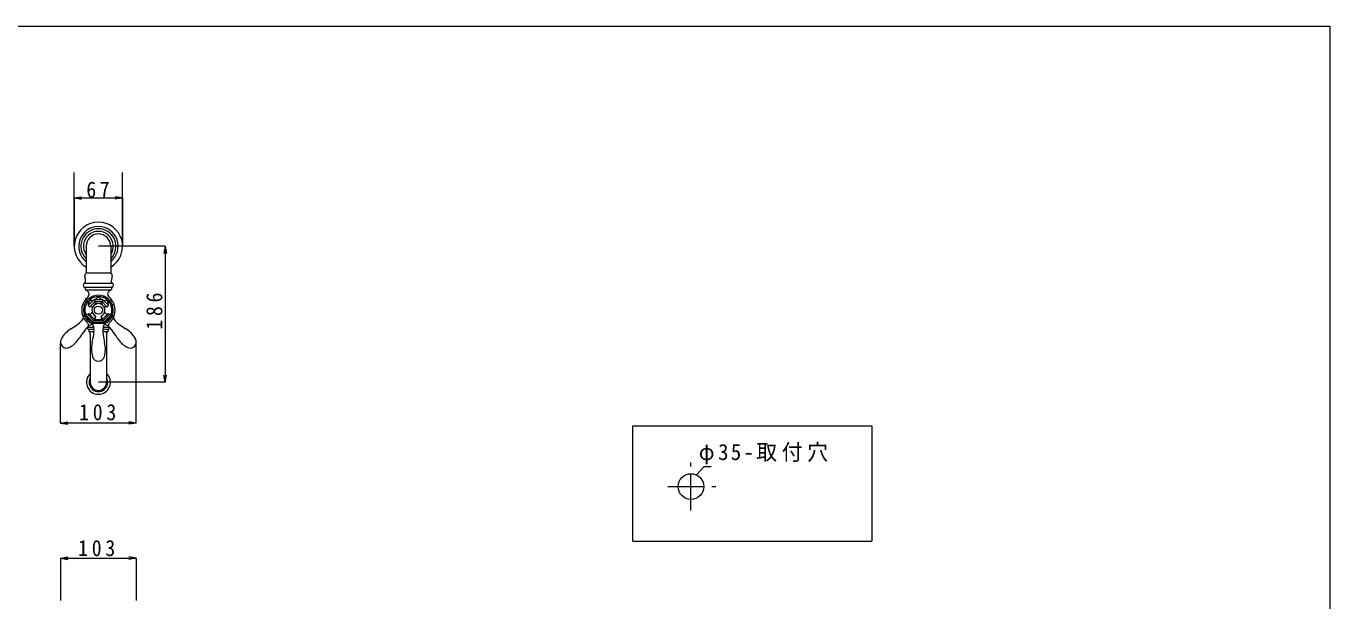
# Model space of a CAD drawing. Units: millimetres, scale not verified. Extents: x -1392 to 1350, y -947 to 991.
# Drawn here: x -429 to 1350, y 207 to 991 of the extents above; entities that cross this region are included whole.
import ezdxf

# ---------------------------------------------------------------- set-up
doc = ezdxf.new("R2010")
doc.units = ezdxf.units.MM
doc.header["$LTSCALE"] = 10
doc.linetypes.add('CHAIN1', pattern=[8, 5, -1, 1, -1])
for name, color, linetype, lineweight in [('0-0_0', 7, 'Continuous', 5), ('0-1_DEFPOINTS', 7, 'Continuous', 5), ('0-2_躯体', 7, 'Continuous', 5), ('F-0_ﾚｲﾔ-240', 7, 'Continuous', 5)]:
    doc.layers.add(name, color=color, linetype=linetype, lineweight=lineweight)
doc.styles.add('ＭＳ ゴシック', font='')
doc.styles.get('ＭＳ ゴシック').set_extended_font_data('MS Gothic')

msp = doc.modelspace()

# ---------------------------------------------------------------- linework, layer by layer
at = {"layer": '0-0_0'}
for p, q in [((-346.77, 690.77), (-346.77, 654.69)), ((-313.25, 690.77), (-313.25, 654.69)), ((-348.85, 640.56), (-311.17, 640.56)), ((-348.11, 646.65), (-348.04, 642.35)), ((-348.04, 642.35), (-348.04, 641.9)), ((-346.77, 654.69), (-313.25, 654.69)), ((-311.98, 641.9), (-311.91, 646.62)), ((-348.93, 634.89), (-312, 634.89)), ((-348.02, 634.89), (-348.02, 632.02)), ((-347.57, 631.33), (-312.45, 631.33)), ((-337.62, 622.78), (-336.84, 622.78)), ((-323.19, 622.78), (-322.4, 622.78)), ((-349.14, 610.47), (-349.14, 611.26)), ((-348.92, 611.79), (-348.37, 612.35)), ((-343.63, 610.33), (-336.7, 617.26)), ((-343.51, 609.41), (-342.59, 608.48)), ((-343.19, 612.13), (-343.14, 613.21)), ((-341.72, 608.34), (-334.86, 615.2)), ((-338.5, 616.81), (-339.58, 616.77)), ((-338.71, 622), (-338.16, 622.55)), ((-335.78, 617.14), (-335.48, 616.84)), ((-334.98, 615.24), (-325.06, 615.24)), ((-334.92, 618), (-325.11, 618)), ((-334.86, 616.22), (-334.86, 616.21)), ((-333.33, 618.96), (-332.53, 619.69)), ((-326.7, 618.96), (-327.5, 619.69)), ((-325.17, 616.22), (-325.17, 616.22)), ((-325.17, 615.21), (-318.31, 608.34)), ((-324.25, 617.15), (-324.55, 616.85)), ((-323.33, 617.27), (-316.4, 610.34)), ((-321.86, 622.55), (-321.3, 622)), ((-321.53, 616.82), (-320.45, 616.78)), ((-316.52, 609.42), (-317.44, 608.49)), ((-316.84, 612.14), (-316.89, 613.22)), ((-311.66, 612.35), (-311.1, 611.79)), ((-310.88, 611.26), (-310.88, 610.47)), ((-349.14, 596.82), (-349.14, 596.04)), ((-349.01, 597.35), (-338.73, 587.07)), ((-348.92, 595.5), (-348.37, 594.95)), ((-348.36, 598.03), (-338.06, 587.73)), ((-344.17, 597.05), (-336.61, 589.49)), ((-343.38, 598.45), (-344.12, 597.71)), ((-342.7, 598.48), (-335.24, 591.03)), ((-338.62, 600.45), (-339.51, 599.58)), ((-335.79, 589.72), (-335.95, 589.55)), ((-335.36, 588.97), (-324.67, 588.97)), ((-335.33, 591.03), (-324.69, 591.03)), ((-335.22, 590.29), (-335.22, 590.29)), ((-333.83, 595.3), (-333.85, 594.06)), ((-326.19, 595.3), (-326.17, 594.06)), ((-324.78, 591.03), (-317.32, 598.48)), ((-324.25, 589.71), (-324.08, 589.54)), ((-323.42, 589.48), (-315.86, 597.04)), ((-321.96, 587.72), (-311.66, 598.03)), ((-321.41, 600.44), (-320.52, 599.57)), ((-321.29, 587.06), (-311.02, 597.34)), ((-316.65, 598.44), (-315.91, 597.7)), ((-311.1, 595.5), (-311.65, 594.95)), ((-310.88, 596.83), (-310.88, 596.04)), ((-344.95, 580.29), (-336.34, 580.29)), ((-343.82, 577.56), (-335.95, 577.56)), ((-343.27, 576.83), (-343.27, 575.34)), ((-342.98, 574.74), (-335.91, 574.74)), ((-341.12, 570.28), (-341.09, 504.96)), ((-339.01, 586.7), (-321.01, 586.7)), ((-338.99, 585.76), (-321.04, 585.76)), ((-324.12, 574.74), (-317.04, 574.74)), ((-324.07, 577.56), (-316.2, 577.56)), ((-323.68, 580.29), (-315.07, 580.29)), ((-318.9, 570.28), (-318.93, 505.2)), ((-316.75, 576.83), (-316.75, 575.34)), ((725.05, 445.8), (725.05, 288.65)), ((399.05, 288.65), (725.05, 288.65))]:
    msp.add_line(p, q, dxfattribs=at)
at = {"layer": '0-0_0', "linetype": 'CHAIN1'}
for p, q in [((478.41, 330.37), (478.41, 395.73)), ((447.02, 363.05), (512.38, 363.05))]:
    msp.add_line(p, q, dxfattribs=at)
at = {"layer": '0-0_0'}
for points in [[(-311.09, 634.89), (-312, 634.89), (-312, 632.02)], [(-342.59, 608.48), (-342.59, 608.48), (-342.55, 608.45)], [(-335.48, 617.27), (-335.48, 615.96), (-335.48, 615.96), (-335.48, 615.91)], [(-324.55, 617.27), (-324.55, 615.96), (-324.55, 615.96), (-324.55, 615.91)], [(-317.44, 608.49), (-317.44, 608.49), (-317.48, 608.46)], [(-344.12, 597.71), (-344.11, 597.71), (-344.14, 597.69)], [(-343.3, 598.52), (-343.38, 598.45), (-343.38, 598.45)], [(-335.95, 589.55), (-335.95, 589.55), (-335.98, 589.53)], [(-335.78, 590.62), (-335.79, 590.52), (-335.79, 590.52), (-335.79, 589.48), (-335.79, 589.48), (-335.79, 589.44)], [(-324.25, 590.62), (-324.25, 590.52), (-324.25, 590.52), (-324.25, 589.48), (-324.25, 589.48), (-324.25, 589.44)], [(-324.08, 589.54), (-324.08, 589.54), (-324.05, 589.52)], [(-316.73, 598.51), (-316.65, 598.44), (-316.65, 598.44)], [(-315.91, 597.7), (-315.92, 597.7), (-315.89, 597.68)], [(399.05, 288.65), (399.05, 445.8), (725.05, 445.8)], [(485.99, 378.81), (496.45, 390.23), (505.94, 390.23)]]:
    msp.add_lwpolyline(points, dxfattribs=at)
for centre, radius in [((-330.01, 603.65), 5.55), ((-330.01, 603.65), 5.55), ((-330.01, 603.65), 5.55), ((478.41, 363.05), 17.5)]:
    msp.add_circle(centre, radius, dxfattribs=at)
for centre, radius, start, end in [((-330.01, 690.77), 32.93, 300.59171, 239.40829), ((-330.01, 690.77), 26.9, 308.54254, 231.45746), ((-330.01, 690.77), 23.85, 314.65191, 225.34809), ((-330.01, 690.77), 20.36, 325.42221, 214.57779), ((-330.01, 690.77), 16.76, 360, 180), ((-347.35, 637.7), 3.23, 117.7258, 240.74354), ((-349.56, 641.9), 1.52, 297.7258, 360), ((-346.57, 651.37), 2.22, 116.73841, 192.96114), ((-362.65, 646.67), 14.54, 359.88887, 16.78651), ((-348.29, 654.69), 1.52, 298.54, 360), ((-311.73, 654.69), 1.52, 180, 241.46), ((-313.45, 651.37), 2.22, 347.03886, 63.26159), ((-310.46, 641.9), 1.52, 180, 242.2742), ((-297.33, 646.66), 14.58, 163.2255, 180.16014), ((-312.67, 637.7), 3.23, 299.25646, 62.2742), ((-330.01, 603.65), 20.32, 294.87981, 245.05487), ((-347.26, 632.02), 0.762, 180, 245.98799), ((-351.21, 622.53), 9.52, 37.32497, 67.51348), ((-361.97, 635.68), 22.5, 311.482, 325.76226), ((-347.05, 625.48), 4.43, 326.2312, 39.57276), ((-337.62, 622.01), 0.769, 90.23206, 134.76794), ((-322.4, 622.01), 0.769, 45.23265, 89.76787), ((-312.97, 625.48), 4.43, 140.42724, 213.7688), ((-298.05, 635.68), 22.5, 214.23774, 228.518), ((-308.81, 622.53), 9.52, 112.48652, 142.67503), ((-312.76, 632.02), 0.762, 294.01201, 0), ((-330.01, 603.65), 22.83, 138.33665, 222.29486), ((-348.37, 611.25), 0.769, 135.23217, 179.76783), ((-330.01, 603.65), 18.39, 297.441, 242.52778), ((-343.13, 609.93), 0.643, 141.43977, 233.61023), ((-347.27, 612.19), 4.08, 332.87226, 359.10337), ((-335.68, 613.15), 7.46, 167.07562, 179.55051), ((-340.73, 614.36), 2.26, 105.53917, 168.26623), ((-342.07, 608.86), 0.632, 220.41806, 303.64711), ((-340.49, 605.95), 2.69, 41.90341, 117.33617), ((-339.53, 609.33), 7.44, 90.43982, 104.11097), ((-330.02, 603.65), 8.89, 113.50049, 242.63495), ((-338.63, 621.18), 4.37, 271.75873, 296.26563), ((-338.86, 607.21), 0.654, 331.65086, 54.93549), ((-336.3, 616.76), 0.643, 36.38977, 128.56023), ((-334.85, 617.37), 0.643, 96.43977, 188.61023), ((-334.85, 615.86), 0.632, 175.41806, 258.64711), ((-332.32, 614.12), 2.69, 156.75677, 228.09659), ((-335.79, 612.68), 2.69, 356.90341, 72.33617), ((-336.17, 621.89), 4.08, 287.87226, 314.10337), ((-333.58, 612.49), 0.654, 215.06451, 298.34914), ((-333.75, 612.43), 0.654, 286.65086, 9.93549), ((-330.01, 603.65), 8.89, 342.36505, 111.49951), ((-327.3, 614.37), 7.46, 122.07562, 134.55051), ((-330.02, 618.81), 2.26, 60.53917, 123.26623), ((-332.72, 614.39), 7.44, 45.43982, 59.11097), ((-324.24, 612.68), 2.69, 107.66383, 183.09659), ((-326.28, 612.43), 0.654, 170.06451, 253.34914), ((-326.45, 612.5), 0.654, 241.65086, 324.93549), ((-323.71, 622.14), 4.37, 226.75873, 251.26563), ((-330.01, 603.65), 8.89, 297.36505, 66.49951), ((-327.71, 614.13), 2.69, 311.90341, 23.08293), ((-325.19, 617.37), 0.643, 351.38977, 83.56023), ((-325.18, 615.86), 0.632, 281.35289, 4.58194), ((-323.73, 616.77), 0.643, 51.43977, 143.61023), ((-321.47, 620.91), 4.08, 242.87226, 269.10337), ((-321.16, 607.22), 0.654, 125.06451, 208.34914), ((-319.54, 605.96), 2.69, 62.66383, 138.09659), ((-320.51, 609.31), 7.46, 77.07562, 89.55051), ((-319.3, 614.37), 2.26, 15.53917, 78.26623), ((-317.96, 608.87), 0.632, 236.35289, 319.58194), ((-324.33, 613.16), 7.44, 0.43982, 14.11097), ((-312.48, 612.27), 4.37, 181.75873, 206.26563), ((-316.9, 609.94), 0.643, 306.38977, 38.56023), ((-330.01, 603.65), 22.83, 317.70514, 41.66335), ((-311.65, 611.25), 0.769, 0.23259, 44.76793), ((-374.22, 607.74), 28.25, 304.79833, 325.21687), ((-361.49, 598.49), 12.52, 326.7554, 354.7765), ((-348.37, 596.04), 0.769, 180.23195, 224.76856), ((-348.36, 597.38), 0.658, 91.35608, 182.72003), ((-347.47, 592.42), 5.68, 54.5198, 99.08918), ((-366.95, 568.1), 28.45, 37.13081, 45.18837), ((-343.87, 597.35), 0.428, 129.49389, 224.63744), ((-343.03, 598.23), 0.405, 57.54245, 133.32225), ((-343.4, 597.65), 1.09, 50.42184, 57.06033), ((-341.81, 599.45), 1.31, 226.98734, 286.37221), ((-343.9, 603.66), 5.99, 294.19135, 317.12819), ((-334.42, 583.36), 5.68, 99.5198, 144.08918), ((-338.88, 600.79), 0.428, 308.11404, 24.43619), ((-336.31, 589.8), 0.428, 225.36256, 320.50611), ((-341.24, 586.19), 5.68, 26.96797, 35.4802), ((-335.36, 589.4), 0.428, 174.49389, 269.63744), ((-335.38, 590.61), 0.405, 102.54245, 178.32225), ((-334.22, 591.86), 1.31, 163.62779, 218.8719), ((-330.01, 589.77), 5.99, 129.81813, 155.80865), ((-335.24, 589.94), 1.09, 95.42184, 102.06033), ((-335.39, 592.34), 1.31, 271.98734, 331.37221), ((-339.84, 593.84), 5.99, 339.19135, 2.12819), ((-334.26, 595.35), 0.428, 353.11404, 69.43619), ((-325.76, 595.35), 0.428, 110.56381, 186.88596), ((-330.02, 589.76), 5.99, 24.19135, 50.23085), ((-320.18, 593.84), 5.99, 177.87181, 200.80865), ((-324.63, 592.34), 1.31, 208.62779, 268.01266), ((-325.81, 591.85), 1.31, 321.68234, 16.37221), ((-324.79, 589.94), 1.09, 77.93967, 84.57816), ((-324.67, 589.4), 0.428, 270.36256, 5.50611), ((-325.61, 583.36), 5.68, 35.91082, 80.4802), ((-324.65, 590.61), 0.405, 1.67775, 77.45755), ((-323.72, 589.79), 0.428, 219.49389, 314.63744), ((-318.79, 586.18), 5.68, 144.5198, 152.95049), ((-321.15, 600.78), 0.428, 155.56381, 231.88596), ((-316.13, 603.65), 5.99, 222.87181, 245.80865), ((-318.22, 599.44), 1.31, 253.62779, 313.01266), ((-316.63, 597.64), 1.09, 122.93967, 129.57816), ((-317, 598.22), 0.405, 46.67775, 122.45755), ((-316.16, 597.35), 0.428, 315.36256, 50.50611), ((-312.56, 592.42), 5.68, 80.91082, 125.4802), ((-293.07, 568.1), 28.45, 134.81163, 142.86919), ((-311.67, 597.37), 0.658, 357.27997, 88.64392), ((-311.65, 596.04), 0.769, 315.23216, 359.76783), ((-298.54, 598.48), 12.52, 185.2235, 213.2446), ((-285.81, 607.73), 28.25, 214.78313, 235.20167), ((-349.9, 547.85), 34.94, 120.42526, 151.38953), ((-1498.66, 2225.71), 1998.58, 304.46725, 304.79833), ((1292.04, -564.99), 1998.58, 145.20167, 145.53275), ((-325.93, 559.45), 28.25, 124.78313, 145.20167), ((-343.27, 579.39), 1.91, 151.72792, 253.35995), ((-337.45, 575.25), 9.03, 136.47205, 146.08015), ((-349.38, 581.68), 6.25, 22.36281, 35.0282), ((-345.73, 583.06), 2.35, 317.47924, 25.12714), ((-344.03, 576.83), 0.762, 0, 73.35995), ((-342.51, 575.34), 0.762, 180, 232.12207), ((-345.17, 571.37), 4.02, 11.30824, 56.84189), ((-335.18, 572.18), 12.52, 103.0253, 123.2446), ((-352.23, 570.54), 11.12, 358.66923, 8.38327), ((-338.55, 586.24), 0.658, 136.35608, 227.72003), ((-348.62, 577.74), 12.52, 11.7554, 39.7765), ((-2303.34, 924.26), 1998.58, 349.46725, 349.79833), ((-364.16, 575.28), 28.25, 349.79833, 10.21687), ((-295.87, 575.28), 28.25, 169.78313, 190.20167), ((-311.42, 577.74), 12.52, 140.2235, 168.2446), ((1643.31, 924.26), 1998.58, 190.20167, 190.53275), ((-324.85, 572.17), 12.52, 56.7554, 77.01608), ((-321.48, 586.24), 0.658, 312.27997, 43.64392), ((-307.78, 570.54), 11.12, 171.61673, 181.33077), ((-314.84, 571.37), 4.02, 123.15811, 168.69176), ((-334.1, 559.44), 28.25, 34.79833, 55.21687), ((-317.51, 575.34), 0.762, 307.87793, 360), ((-315.99, 576.83), 0.762, 106.64005, 180), ((-314.28, 583.06), 2.35, 154.87286, 222.52076), ((-310.63, 581.68), 6.25, 144.9718, 157.63719), ((-316.75, 579.39), 1.91, 286.64005, 28.27208), ((-322.57, 575.25), 9.03, 33.91985, 43.52795), ((-1952.07, -565), 1998.58, 34.46725, 34.79833), ((838.63, 2225.7), 1998.58, 235.20167, 235.53275), ((-310.13, 547.84), 34.94, 28.61047, 59.57474), ((-373.03, 560.24), 8.71, 150.11037, 223.10301), ((-373.42, 560.64), 8.7, 226.80029, 299.89207), ((-385.81, 583.76), 34.94, 298.61047, 329.57474), ((-304.62, 550.13), 34.94, 165.42526, 196.38953), ((-355.41, 550.13), 34.94, 343.61047, 14.57474), ((-274.22, 583.75), 34.94, 210.42526, 241.38953), ((-286.61, 560.63), 8.71, 240.11037, 313.10301), ((-287, 560.23), 8.7, 316.80029, 29.89207), ((-329.74, 542.54), 8.71, 195.11037, 268.10301), ((-330.3, 542.54), 8.7, 271.80029, 344.89207), ((-330.01, 505.25), 16.32, 132.80349, 47.18041), ((-330.01, 505.25), 12.65, 151.21574, 28.74909), ((-330.01, 505.25), 11.09, 181.50101, 359.7791)]:
    msp.add_arc(centre, radius, start, end, dxfattribs=at)
at = {"layer": '0-1_DEFPOINTS'}
for p, q in [((-362.94, 690.77), (-362.94, 791.24)), ((-297.08, 690.77), (-297.08, 791.24)), ((-362.94, 756.67), (-353.09, 758.41)), ((-362.94, 756.67), (-297.08, 756.67)), ((-362.94, 756.67), (-353.09, 754.94)), ((-362.94, 756.67), (-362.94, 690.77)), ((-297.08, 756.67), (-306.93, 758.41)), ((-297.08, 756.67), (-306.93, 754.94)), ((-297.08, 756.67), (-297.08, 690.77)), ((-239.03, 690.77), (-330.01, 690.77)), ((-239.03, 690.77), (-240.76, 680.92)), ((-239.03, 690.77), (-239.03, 505.24)), ((-239.03, 690.77), (-237.29, 680.92)), ((-278.51, 449.62), (-278.51, 558.3)), ((-239.03, 505.24), (-330.01, 505.24)), ((-239.03, 505.24), (-240.76, 515.09)), ((-239.03, 505.24), (-237.29, 515.09)), ((-381.51, 449.62), (-371.66, 451.36)), ((-381.51, 449.62), (-371.66, 447.89)), ((-278.51, 449.62), (-288.36, 451.36)), ((-278.51, 449.62), (-288.36, 447.89))]:
    msp.add_line(p, q, dxfattribs=at)
msp.add_lwpolyline([(-278.51, 449.62), (-381.51, 449.62), (-381.51, 558.3)], dxfattribs=at)
at = {"layer": '0-2_躯体'}
for p, q in [((-381.51, 265.31), (-371.66, 267.05)), ((-278.51, 265.31), (-288.36, 267.05)), ((-381.51, 265.31), (-278.51, 265.31)), ((-381.51, 265.31), (-371.66, 263.58)), ((-381.51, 265.31), (-381.51, 207.74)), ((-278.51, 265.31), (-288.36, 263.58)), ((-278.51, 265.31), (-278.51, 207.74))]:
    msp.add_line(p, q, dxfattribs=at)
at = {"layer": 'F-0_ﾚｲﾔ-240'}
msp.add_lwpolyline([(-1391.5, 991.14), (1350.16, 991.14), (1350.16, -947.41), (-1391.5, -947.41)], close=True, dxfattribs=at)

# ---------------------------------------------------------------- texts
at = {"layer": '0-0_0', "insert": (489.09, 393.14), "char_height": 21.99, "attachment_point": 7, "style": 'ＭＳ ゴシック'}
msp.add_mtext('\\T1.22;\\W0.95;φ35-取付穴', dxfattribs=at)
at = {"layer": '0-1_DEFPOINTS', "char_height": 21.99, "attachment_point": 7, "style": 'ＭＳ ゴシック'}
for s, insert in [('\\T1.36;\\W0.9;67', (-346.49, 756.78)), ('\\T1.38;\\W0.9;103', (-356.29, 453.14))]:
    msp.add_mtext(s, dxfattribs=dict(at, insert=insert))
at = {"layer": '0-1_DEFPOINTS', "insert": (-242.46, 576.99), "char_height": 21.99, "attachment_point": 7, "rotation": 90, "style": 'ＭＳ ゴシック'}
msp.add_mtext('\\T1.38;\\W0.9;186', dxfattribs=at)
at = {"layer": '0-2_躯体', "insert": (-357.68, 267.73), "char_height": 21.99, "attachment_point": 7, "style": 'ＭＳ ゴシック'}
msp.add_mtext('\\T1.38;\\W0.9;103', dxfattribs=at)

doc.saveas('drawing.dxf')
